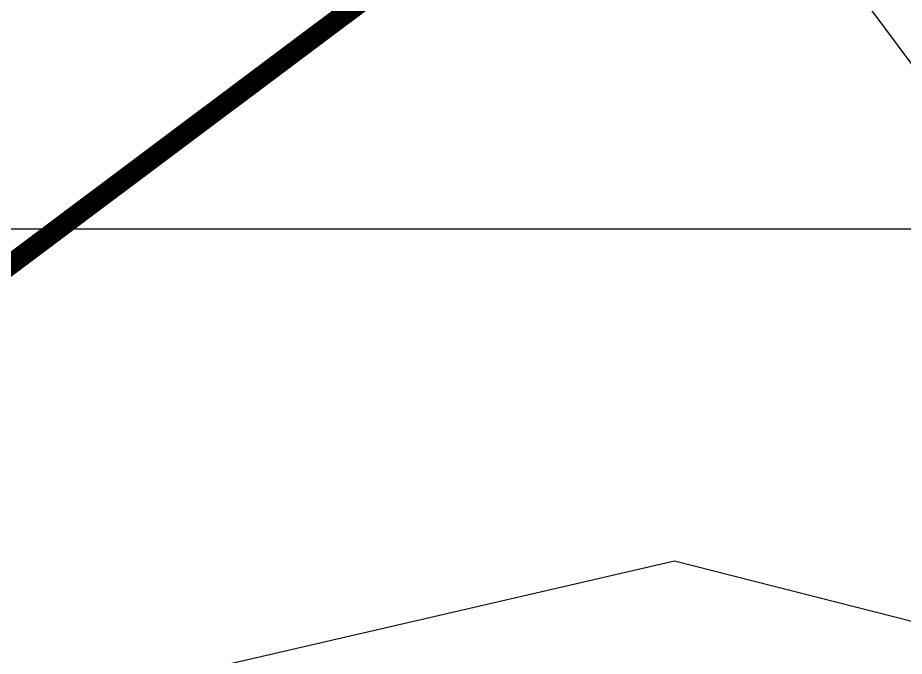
# Model space of a CAD drawing. Header units: metres. Extents: x 218545 to 227455, y 1543467 to 1556082.
# Drawn here: x 222030.2 to 222159.4, y 1552637.8 to 1552730.9 of the extents above; entities that cross this region are included whole.
import ezdxf

# ---------------------------------------------------------------- set-up
doc = ezdxf.new("R2010")
doc.units = ezdxf.units.M
doc.header["$MEASUREMENT"] = 0
for name, color, linetype in [('2 M CONTOUR', 33, 'Continuous'), ('GRID', 250, 'Continuous'), ('SATGE-2', 160, 'Continuous')]:
    doc.layers.add(name, color=color, linetype=linetype)
doc.layers.add('BO', color=7, linetype='Continuous', lineweight=30)
doc.layers.add('POOLINGSTATIO-2', color=20, linetype='Continuous', lineweight=30)

msp = doc.modelspace()

# ---------------------------------------------------------------- linework, layer by layer
at = {"layer": '2 M CONTOUR', "elevation": -1033.86579}
msp.add_lwpolyline([(222249.62069, 1552556.31532), (222178.26569, 1552638.40032), (222125.88169, 1552651.67432), (222002.75769, 1552623.24832), (221953.30269, 1552642.08532), (221915.07769, 1552714.24532), (221905.70469, 1552821.93832), (221947.27269, 1552903.92432), (222011.37531, 1552927.46031), (222074.01869, 1552922.10632), (222173.01163, 1552935.17237), (222203.71235, 1552962.04767), (222208.70248, 1553020.66412), (222182.89516, 1553078.81761)], dxfattribs=at)
at = {"layer": 'BO', "ltscale": 100, "const_width": 3, "elevation": -1469.86579}
msp.add_lwpolyline([(221578.53265, 1553543.54175), (221600.57747, 1553453.04196), (221644.90742, 1553371.87124), (221666.97813, 1553350.17716), (221678.88199, 1553337.52046), (221720.19149, 1553274.37688), (221757.20707, 1553234.70419), (221829.67922, 1553160.18449), (221860.14403, 1553123.18234), (221918.45279, 1553054.6299), (221990.56248, 1552978.1397), (222041.91758, 1552920.9179), (222063.99549, 1552892.73195), (222131.92157, 1552800.69784), (222147.37429, 1552783.50716), (221967.31419, 1552648.59459), (221982.35199, 1552628.94307)], dxfattribs=at)
at = {"layer": 'GRID', "linetype": 'Continuous'}
msp.add_line((219000.13969, 1552700.13632, -1469.86579), (227000.13969, 1552700.13632, -1469.86579), dxfattribs=at)
at = {"layer": 'POOLINGSTATIO-2', "elevation": -1469.86579}
msp.add_lwpolyline([(222127.10147, 1552768.8777), (222276.48589, 1552568.41382), (222117.66808, 1552448.86049), (221967.31419, 1552648.59459)], close=True, dxfattribs=at)
at = {"layer": 'SATGE-2', "lineweight": 40, "elevation": -1469.86579}
msp.add_lwpolyline([(221578.53265, 1553543.54175), (221600.57747, 1553453.04196), (221644.90742, 1553371.87124), (221666.97813, 1553350.17716), (221678.88199, 1553337.52046), (221720.19149, 1553274.37688), (221757.20707, 1553234.70419), (221829.67922, 1553160.18449), (221860.14403, 1553123.18234), (221918.45279, 1553054.6299), (221990.56248, 1552978.1397), (222041.91758, 1552920.9179), (222063.99549, 1552892.73195), (222131.92157, 1552800.69784), (222147.37429, 1552783.50716), (221967.31419, 1552648.59459), (221982.35199, 1552628.94307), (219769.11357, 1552624.66454)], dxfattribs=at)

doc.saveas('drawing.dxf')
